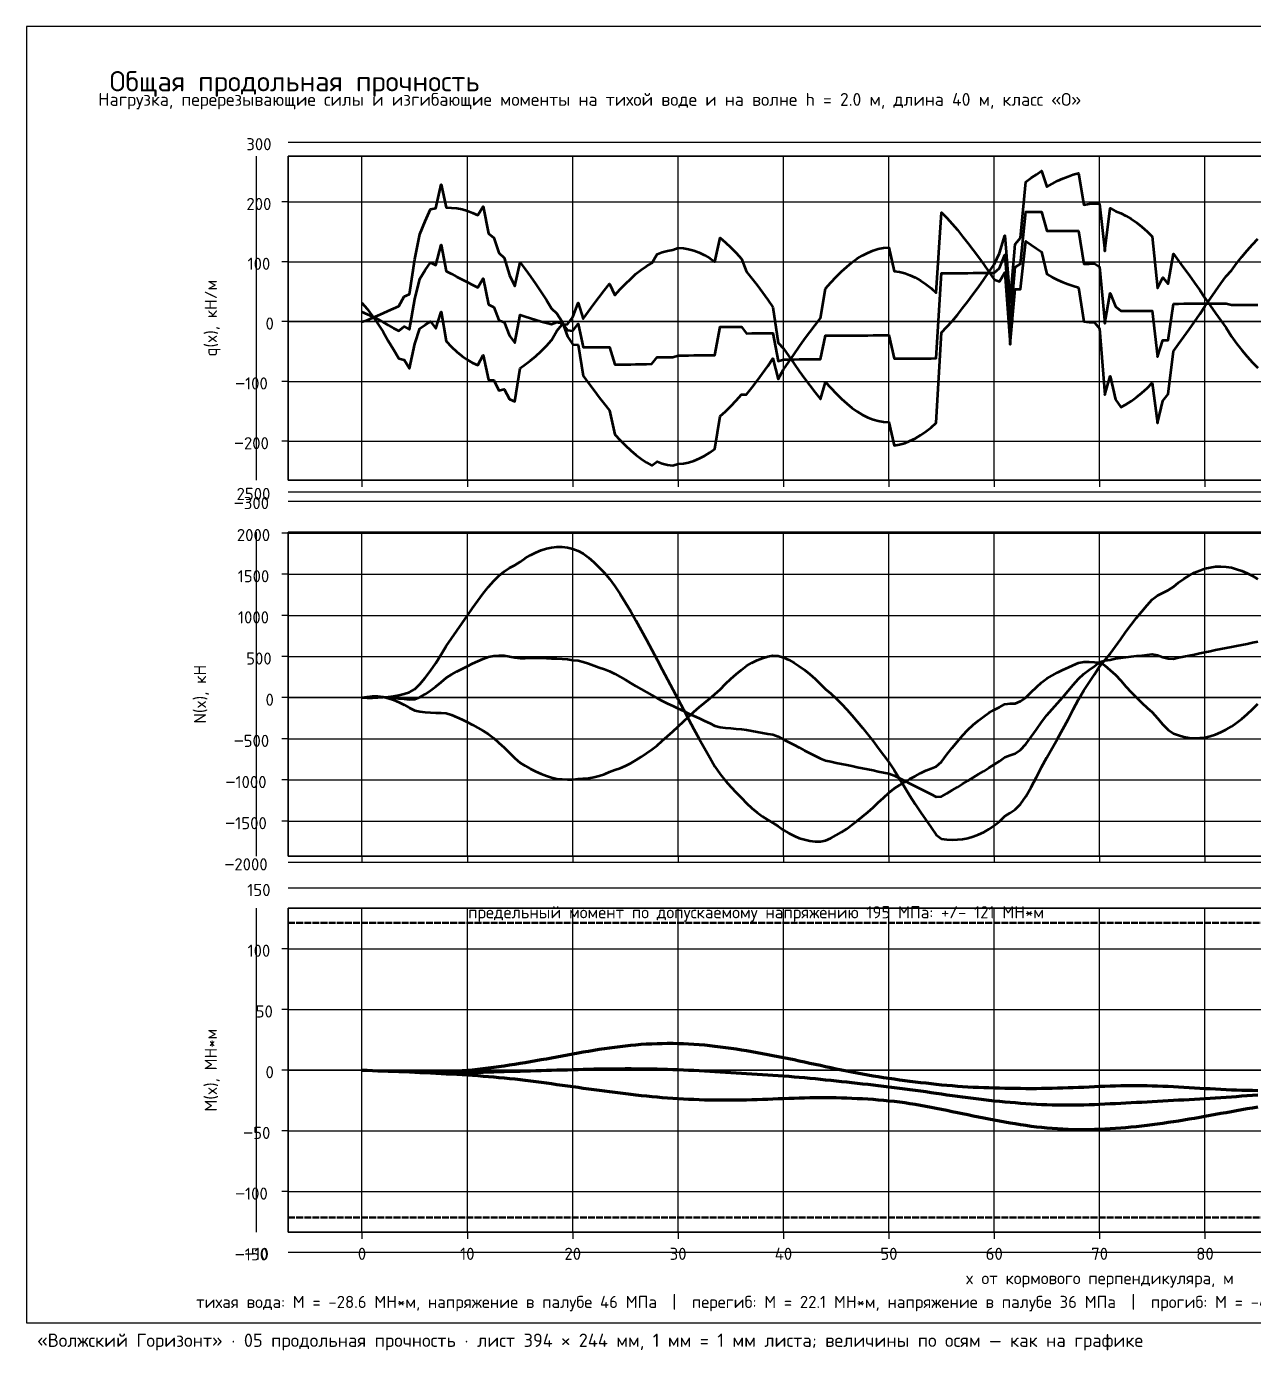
# Model space of a CAD drawing. Header units: millimetres. Extents: x 0 to 394, y -5 to 244.
# Drawn here: x 0 to 230.7, y -5.2 to 243.8 of the extents above; entities that cross this region are included whole.
import ezdxf
from ezdxf.enums import TextEntityAlignment as Align

# ---------------------------------------------------------------- set-up
doc = ezdxf.new("R2010")
doc.units = ezdxf.units.MM
doc.linetypes.add('DASHED', pattern=[1.524, 1.27, -0.254])
for name, color, linetype in [('00_РАМКА', 7, 'Continuous'), ('01_ЛИНИИ', 7, 'Continuous'), ('02_ОСИ', 8, 'Continuous'), ('03_СЕТКА', 9, 'Continuous'), ('04_ТЕКСТ', 7, 'Continuous')]:
    doc.layers.add(name, color=color, linetype=linetype)
doc.styles.add('ГОСТ', font='isocpeur.ttf')

msp = doc.modelspace()

# ---------------------------------------------------------------- linework, layer by layer
at = {"layer": '00_РАМКА'}
msp.add_lwpolyline([(0, 0), (393.7, 0), (393.7, 243.84), (0, 243.84)], close=True, dxfattribs=at)
at = {"layer": '01_ЛИНИИ', "color": 126, "lineweight": 53, "true_color": 0x187454}
for points in [[(63.08, 191.87), (64.07, 190.71), (65.06, 189.38), (66.05, 187.94), (67.04, 186.38), (68.03, 184.72), (69.03, 183.06), (70.02, 181.4), (71.01, 181.13), (72, 179.52), (72.99, 184.17), (73.98, 187.04), (74.97, 187.71), (75.96, 188.35), (76.95, 187.04), (77.94, 190.2), (78.93, 184.63), (79.92, 183.59), (80.91, 182.66), (81.9, 181.85), (82.89, 181.17), (83.88, 180.59), (84.88, 180.14), (85.87, 182.02), (86.86, 177.39), (87.85, 177.32), (88.84, 175.37), (89.83, 175.6), (90.82, 173.77), (91.81, 173.32), (92.8, 179.56), (93.79, 180.25), (94.78, 181.02), (95.77, 181.86), (96.76, 182.78), (97.75, 183.78), (98.74, 184.84), (99.74, 186.6), (100.73, 187.79), (101.72, 187.85), (102.71, 189.14), (103.7, 191.89), (104.69, 188.85), (105.68, 190.24), (106.67, 191.61), (107.66, 192.93), (108.65, 194.22), (109.64, 195.45), (110.63, 193.31), (111.62, 194.41), (112.61, 195.44), (113.6, 196.39), (114.59, 197.32), (115.59, 198.09), (116.58, 198.76), (117.57, 199.33), (118.56, 201.04), (119.55, 201.41), (120.54, 201.67), (121.53, 201.82), (122.52, 202.2), (123.51, 202.14), (124.5, 201.98), (125.49, 201.71), (126.48, 201.33), (127.47, 200.85), (128.46, 200.27), (129.45, 199.59), (130.45, 204.11), (131.44, 203.24), (132.43, 202.28), (133.42, 201.25), (134.41, 200.13), (135.4, 197.71), (136.39, 196.47), (137.38, 195.17), (138.37, 193.83), (139.36, 192.46), (140.35, 191.06), (141.34, 184.34), (142.33, 183.26), (143.32, 181.83), (144.31, 180.42), (145.3, 179.01), (146.3, 177.64), (147.29, 176.3), (148.28, 175), (149.27, 173.75), (150.26, 176.97), (151.25, 175.85), (152.24, 174.8), (153.23, 173.82), (154.22, 172.94), (155.21, 172.14), (156.2, 171.44), (157.19, 170.83), (158.18, 170.33), (159.17, 169.94), (160.16, 169.66), (161.15, 169.49), (162.15, 169.42), (163.14, 165.06), (164.13, 165.22), (165.12, 165.5), (166.11, 165.88), (167.1, 166.37), (168.09, 166.96), (169.08, 167.65), (170.07, 168.44), (171.06, 169.32), (172.05, 186.28), (173.04, 187.32), (174.03, 188.44), (175.02, 189.62), (176.01, 190.85), (177.01, 192.14), (178, 193.47), (178.99, 194.84), (179.98, 196.23), (180.97, 197.64), (181.96, 199.06), (182.95, 201.19), (183.94, 204.55), (184.93, 191.91), (185.92, 202.92), (186.91, 204.1), (187.9, 214.62), (188.89, 215.35), (189.88, 216.03), (190.87, 216.69), (191.86, 213.71), (192.86, 214.27), (193.85, 214.78), (194.84, 215.24), (195.83, 215.64), (196.82, 215.99), (197.81, 216.27), (198.8, 210.32), (199.79, 210.47), (200.78, 210.57), (201.77, 210.51), (202.76, 201.61), (203.75, 209.7), (204.74, 209.1), (205.73, 208.7), (206.72, 208.22), (207.72, 207.64), (208.71, 206.96), (209.7, 206.18), (210.69, 205.31), (211.68, 204.35), (212.67, 194.64), (213.66, 196.61), (214.65, 195.43), (215.64, 201.05), (216.63, 199.75), (217.62, 198.41), (218.61, 197.04), (219.6, 195.64), (220.59, 194.22), (221.58, 192.79), (222.57, 191.37), (223.57, 189.95), (224.56, 188.55), (225.55, 187.17), (226.54, 185.53), (227.53, 184.24), (228.52, 182.99), (229.51, 181.8), (230.5, 180.67), (231.49, 179.62)], [(63.08, 117.61), (64.07, 117.78), (65.06, 117.87), (66.05, 117.87), (67.04, 117.76), (68.03, 117.54), (69.03, 117.21), (70.02, 116.76), (71.01, 116.25), (72, 115.67), (72.99, 115.2), (73.98, 114.98), (74.97, 114.89), (75.96, 114.84), (76.95, 114.77), (77.94, 114.76), (78.93, 114.67), (79.92, 114.35), (80.91, 113.97), (81.9, 113.52), (82.89, 113.03), (83.88, 112.49), (84.88, 111.91), (85.87, 111.39), (86.86, 110.76), (87.85, 109.98), (88.84, 109.13), (89.83, 108.22), (90.82, 107.25), (91.81, 106.21), (92.8, 105.36), (93.79, 104.76), (94.78, 104.2), (95.77, 103.7), (96.76, 103.26), (97.75, 102.88), (98.74, 102.58), (99.74, 102.37), (100.73, 102.27), (101.72, 102.2), (102.71, 102.19), (103.7, 102.31), (104.69, 102.42), (105.68, 102.48), (106.67, 102.63), (107.66, 102.88), (108.65, 103.21), (109.64, 103.63), (110.63, 104.02), (111.62, 104.37), (112.61, 104.8), (113.6, 105.29), (114.59, 105.85), (115.59, 106.47), (116.58, 107.14), (117.57, 107.85), (118.56, 108.64), (119.55, 109.5), (120.54, 110.38), (121.53, 111.27), (122.52, 112.19), (123.51, 113.11), (124.5, 114.03), (125.49, 114.93), (126.48, 115.81), (127.47, 116.66), (128.46, 117.48), (129.45, 118.25), (130.45, 119.15), (131.44, 120.18), (132.43, 121.15), (133.42, 122.04), (134.41, 122.87), (135.4, 123.57), (136.39, 124.14), (137.38, 124.63), (138.37, 125.03), (139.36, 125.33), (140.35, 125.54), (141.34, 125.47), (142.33, 125.13), (143.32, 124.71), (144.31, 124.18), (145.3, 123.56), (146.3, 122.85), (147.29, 122.04), (148.28, 121.14), (149.27, 120.15), (150.26, 119.23), (151.25, 118.38), (152.24, 117.46), (153.23, 116.47), (154.22, 115.41), (155.21, 114.3), (156.2, 113.13), (157.19, 111.92), (158.18, 110.67), (159.17, 109.4), (160.16, 108.09), (161.15, 106.78), (162.15, 105.45), (163.14, 103.97), (164.13, 102.35), (165.12, 100.74), (166.11, 99.16), (167.1, 97.6), (168.09, 96.08), (169.08, 94.61), (170.07, 93.18), (171.06, 91.82), (172.05, 91.07), (173.04, 90.93), (174.03, 90.88), (175.02, 90.9), (176.01, 91), (177.01, 91.19), (178, 91.47), (178.99, 91.85), (179.98, 92.31), (180.97, 92.88), (181.96, 93.54), (182.95, 94.32), (183.94, 95.3), (184.93, 95.95), (185.92, 96.55), (186.91, 97.57), (187.9, 98.99), (188.89, 100.79), (189.88, 102.65), (190.87, 104.55), (191.86, 106.37), (192.86, 108.11), (193.85, 109.89), (194.84, 111.69), (195.83, 113.53), (196.82, 115.4), (197.81, 117.28), (198.8, 118.97), (199.79, 120.46), (200.78, 121.96), (201.77, 123.46), (202.76, 124.66), (203.75, 125.82), (204.74, 127.24), (205.73, 128.63), (206.72, 129.99), (207.72, 131.31), (208.71, 132.59), (209.7, 133.82), (210.69, 134.99), (211.68, 136.1), (212.67, 136.84), (213.66, 137.31), (214.65, 137.81), (215.64, 138.47), (216.63, 139.27), (217.62, 139.98), (218.61, 140.6), (219.6, 141.13), (220.59, 141.55), (221.58, 141.88), (222.57, 142.11), (223.57, 142.25), (224.56, 142.28), (225.55, 142.22), (226.54, 142.06), (227.53, 141.79), (228.52, 141.44), (229.51, 141.01), (230.5, 140.49), (231.49, 139.9)]]:
    msp.add_lwpolyline(points, dxfattribs=at)
at = {"layer": '01_ЛИНИИ', "color": 244, "lineweight": 53, "true_color": 0xb02634}
for points in [[(63.08, 188.27), (64.07, 188.63), (65.06, 189.03), (66.05, 189.47), (67.04, 189.91), (68.03, 190.34), (69.03, 190.8), (70.02, 191.26), (71.01, 193.08), (72, 193.5), (72.99, 200.08), (73.98, 204.8), (74.97, 207.22), (75.96, 209.47), (76.95, 209.65), (77.94, 214.15), (78.93, 209.77), (79.92, 209.74), (80.91, 209.64), (81.9, 209.45), (82.89, 209.18), (83.88, 208.79), (84.88, 208.33), (85.87, 209.96), (86.86, 204.88), (87.85, 204.11), (88.84, 201.24), (89.83, 200.31), (90.82, 197.07), (91.81, 195.01), (92.8, 199.45), (93.79, 198.17), (94.78, 196.81), (95.77, 195.38), (96.76, 193.89), (97.75, 192.35), (98.74, 190.8), (99.74, 189.86), (100.73, 188.29), (101.72, 185.55), (102.71, 184.04), (103.7, 183.96), (104.69, 178.13), (105.68, 176.75), (106.67, 175.41), (107.66, 174.09), (108.65, 172.82), (109.64, 171.6), (110.63, 167.13), (111.62, 166.03), (112.61, 165.01), (113.6, 164.07), (114.59, 163.28), (115.59, 162.51), (116.58, 161.84), (117.57, 161.27), (118.56, 162.04), (119.55, 161.67), (120.54, 161.42), (121.53, 161.28), (122.52, 161.58), (123.51, 161.66), (124.5, 161.85), (125.49, 162.15), (126.48, 162.56), (127.47, 163.08), (128.46, 163.7), (129.45, 164.42), (130.45, 170.54), (131.44, 171.44), (132.43, 172.44), (133.42, 173.51), (134.41, 174.65), (135.4, 174.62), (136.39, 175.89), (137.38, 177.21), (138.37, 178.57), (139.36, 179.96), (140.35, 181.38), (141.34, 177.52), (142.33, 179.32), (143.32, 180.76), (144.31, 182.2), (145.3, 183.62), (146.3, 185.01), (147.29, 186.37), (148.28, 187.69), (149.27, 188.95), (150.26, 194.57), (151.25, 195.71), (152.24, 196.78), (153.23, 197.76), (154.22, 198.66), (155.21, 199.47), (156.2, 200.18), (157.19, 200.79), (158.18, 201.3), (159.17, 201.7), (160.16, 202), (161.15, 202.19), (162.15, 202.26), (163.14, 197.82), (164.13, 197.68), (165.12, 197.43), (166.11, 197.07), (167.1, 196.61), (168.09, 196.05), (169.08, 195.38), (170.07, 194.63), (171.06, 193.77), (172.05, 208.84), (173.04, 207.82), (174.03, 206.73), (175.02, 205.57), (176.01, 204.36), (177.01, 203.09), (178, 201.78), (178.99, 200.43), (179.98, 199.06), (180.97, 197.67), (181.96, 196.27), (182.95, 195.88), (183.94, 197.55), (184.93, 184.05), (185.92, 194.45), (186.91, 194.46), (187.9, 203.48), (188.89, 202.77), (189.88, 202.09), (190.87, 201.45), (191.86, 197.27), (192.86, 196.72), (193.85, 196.22), (194.84, 195.77), (195.83, 195.38), (196.82, 195.04), (197.81, 194.77), (198.8, 188.38), (199.79, 188.23), (200.78, 188.14), (201.77, 187.04), (202.76, 174.59), (203.75, 178.06), (204.74, 173.7), (205.73, 172.25), (206.72, 172.77), (207.72, 173.39), (208.71, 174.11), (209.7, 174.93), (210.69, 175.84), (211.68, 176.83), (212.67, 169.23), (213.66, 173.46), (214.65, 174.67), (215.64, 182.8), (216.63, 184.12), (217.62, 185.48), (218.61, 186.87), (219.6, 188.29), (220.59, 189.73), (221.58, 191.18), (222.57, 192.62), (223.57, 194.06), (224.56, 195.48), (225.55, 196.87), (226.54, 197.94), (227.53, 199.25), (228.52, 200.52), (229.51, 201.72), (230.5, 202.86), (231.49, 203.92)], [(63.08, 117.61), (64.07, 117.59), (65.06, 117.59), (66.05, 117.63), (67.04, 117.7), (68.03, 117.79), (69.03, 117.92), (70.02, 118.08), (71.01, 118.32), (72, 118.63), (72.99, 119.18), (73.98, 120.13), (74.97, 121.32), (75.96, 122.67), (76.95, 124.1), (77.94, 125.7), (78.93, 127.29), (79.92, 128.74), (80.91, 130.18), (81.9, 131.62), (82.89, 133.03), (83.88, 134.43), (84.88, 135.79), (85.87, 137.2), (86.86, 138.48), (87.85, 139.57), (88.84, 140.53), (89.83, 141.36), (90.82, 142.04), (91.81, 142.54), (92.8, 143.13), (93.79, 143.82), (94.78, 144.43), (95.77, 144.93), (96.76, 145.34), (97.75, 145.64), (98.74, 145.84), (99.74, 145.95), (100.73, 145.97), (101.72, 145.85), (102.71, 145.58), (103.7, 145.25), (104.69, 144.72), (105.68, 143.95), (106.67, 143.08), (107.66, 142.11), (108.65, 141.06), (109.64, 139.93), (110.63, 138.6), (111.62, 137.07), (112.61, 135.47), (113.6, 133.81), (114.59, 132.09), (115.59, 130.31), (116.58, 128.48), (117.57, 126.61), (118.56, 124.75), (119.55, 122.9), (120.54, 121.03), (121.53, 119.15), (122.52, 117.27), (123.51, 115.4), (124.5, 113.55), (125.49, 111.71), (126.48, 109.89), (127.47, 108.11), (128.46, 106.37), (129.45, 104.67), (130.45, 103.21), (131.44, 101.99), (132.43, 100.83), (133.42, 99.75), (134.41, 98.74), (135.4, 97.77), (136.39, 96.84), (137.38, 96.01), (138.37, 95.26), (139.36, 94.61), (140.35, 94.05), (141.34, 93.42), (142.33, 92.71), (143.32, 92.11), (144.31, 91.61), (145.3, 91.21), (146.3, 90.91), (147.29, 90.7), (148.28, 90.58), (149.27, 90.55), (150.26, 90.76), (151.25, 91.2), (152.24, 91.72), (153.23, 92.31), (154.22, 92.96), (155.21, 93.67), (156.2, 94.44), (157.19, 95.24), (158.18, 96.09), (159.17, 96.97), (160.16, 97.87), (161.15, 98.79), (162.15, 99.72), (163.14, 100.5), (164.13, 101.12), (165.12, 101.73), (166.11, 102.32), (167.1, 102.87), (168.09, 103.4), (169.08, 103.88), (170.07, 104.31), (171.06, 104.69), (172.05, 105.55), (173.04, 106.9), (174.03, 108.18), (175.02, 109.38), (176.01, 110.49), (177.01, 111.53), (178, 112.47), (178.99, 113.32), (179.98, 114.08), (180.97, 114.74), (181.96, 115.31), (182.95, 115.82), (183.94, 116.37), (184.93, 116.51), (185.92, 116.54), (186.91, 116.94), (187.9, 117.64), (188.89, 118.63), (189.88, 119.58), (190.87, 120.47), (191.86, 121.21), (192.86, 121.77), (193.85, 122.31), (194.84, 122.81), (195.83, 123.28), (196.82, 123.72), (197.81, 124.15), (198.8, 124.35), (199.79, 124.32), (200.78, 124.28), (201.77, 124.2), (202.76, 123.66), (203.75, 122.8), (204.74, 121.92), (205.73, 120.84), (206.72, 119.72), (207.72, 118.64), (208.71, 117.61), (209.7, 116.64), (210.69, 115.72), (211.68, 114.86), (212.67, 113.78), (213.66, 112.59), (214.65, 111.58), (215.64, 110.89), (216.63, 110.53), (217.62, 110.26), (218.61, 110.08), (219.6, 110.01), (220.59, 110.03), (221.58, 110.14), (222.57, 110.36), (223.57, 110.68), (224.56, 111.1), (225.55, 111.61), (226.54, 112.21), (227.53, 112.88), (228.52, 113.65), (229.51, 114.51), (230.5, 115.44), (231.49, 116.45)]]:
    msp.add_lwpolyline(points, dxfattribs=at)
at = {"layer": '01_ЛИНИИ', "color": 146, "lineweight": 53, "true_color": 0x1c5c8a}
for points in [[(63.08, 190.2), (64.07, 189.75), (65.06, 189.28), (66.05, 188.78), (67.04, 188.25), (68.03, 187.67), (69.03, 187.12), (70.02, 186.57), (71.01, 187.41), (72, 186.86), (72.99, 192.54), (73.98, 196.39), (74.97, 197.98), (75.96, 199.47), (76.95, 198.93), (77.94, 202.79), (78.93, 197.82), (79.92, 197.29), (80.91, 196.76), (81.9, 196.25), (82.89, 195.74), (83.88, 195.22), (84.88, 194.73), (85.87, 196.44), (86.86, 191.53), (87.85, 191.07), (88.84, 188.6), (89.83, 188.21), (90.82, 185.63), (91.81, 184.33), (92.8, 189.63), (93.79, 189.3), (94.78, 188.98), (95.77, 188.67), (96.76, 188.38), (97.75, 188.1), (98.74, 187.85), (99.74, 188.26), (100.73, 188.07), (101.72, 186.72), (102.71, 186.61), (103.7, 187.94), (104.69, 183.51), (105.68, 183.52), (106.67, 183.52), (107.66, 183.53), (108.65, 183.54), (109.64, 183.55), (110.63, 180.24), (111.62, 180.25), (112.61, 180.26), (113.6, 180.26), (114.59, 180.35), (115.59, 180.35), (116.58, 180.36), (117.57, 180.37), (118.56, 181.62), (119.55, 181.62), (120.54, 181.63), (121.53, 181.64), (122.52, 181.98), (123.51, 181.98), (124.5, 181.99), (125.49, 182), (126.48, 182), (127.47, 182.01), (128.46, 182.02), (129.45, 182.03), (130.45, 187.33), (131.44, 187.34), (132.43, 187.34), (133.42, 187.35), (134.41, 187.36), (135.4, 186.12), (136.39, 186.13), (137.38, 186.14), (138.37, 186.14), (139.36, 186.15), (140.35, 186.16), (141.34, 180.87), (142.33, 181.22), (143.32, 181.23), (144.31, 181.23), (145.3, 181.24), (146.3, 181.25), (147.29, 181.26), (148.28, 181.26), (149.27, 181.27), (150.26, 185.69), (151.25, 185.7), (152.24, 185.71), (153.23, 185.71), (154.22, 185.72), (155.21, 185.73), (156.2, 185.73), (157.19, 185.74), (158.18, 185.75), (159.17, 185.76), (160.16, 185.76), (161.15, 185.77), (162.15, 185.78), (163.14, 181.37), (164.13, 181.38), (165.12, 181.38), (166.11, 181.39), (167.1, 181.4), (168.09, 181.4), (169.08, 181.41), (170.07, 181.42), (171.06, 181.43), (172.05, 197.44), (173.04, 197.44), (174.03, 197.45), (175.02, 197.46), (176.01, 197.46), (177.01, 197.47), (178, 197.48), (178.99, 197.48), (179.98, 197.49), (180.97, 197.5), (181.96, 197.51), (182.95, 198.38), (183.94, 200.92), (184.93, 187.86), (185.92, 198.58), (186.91, 199.18), (187.9, 208.95), (188.89, 208.96), (189.88, 208.96), (190.87, 208.96), (191.86, 205.38), (192.86, 205.39), (193.85, 205.39), (194.84, 205.39), (195.83, 205.4), (196.82, 205.4), (197.81, 205.41), (198.8, 199.23), (199.79, 199.23), (200.78, 199.24), (201.77, 198.65), (202.76, 187.95), (203.75, 193.71), (204.74, 191.2), (205.73, 190.35), (206.72, 190.35), (207.72, 190.36), (208.71, 190.37), (209.7, 190.37), (210.69, 190.38), (211.68, 190.39), (212.67, 181.72), (213.66, 184.82), (214.65, 184.83), (215.64, 191.69), (216.63, 191.7), (217.62, 191.71), (218.61, 191.72), (219.6, 191.72), (220.59, 191.73), (221.58, 191.74), (222.57, 191.74), (223.57, 191.75), (224.56, 191.76), (225.55, 191.77), (226.54, 191.48), (227.53, 191.49), (228.52, 191.49), (229.51, 191.5), (230.5, 191.51), (231.49, 191.51)], [(63.08, 117.61), (64.07, 117.69), (65.06, 117.75), (66.05, 117.77), (67.04, 117.75), (68.03, 117.7), (69.03, 117.61), (70.02, 117.48), (71.01, 117.36), (72, 117.25), (72.99, 117.32), (73.98, 117.71), (74.97, 118.29), (75.96, 118.98), (76.95, 119.7), (77.94, 120.54), (78.93, 121.33), (79.92, 121.94), (80.91, 122.51), (81.9, 123.05), (82.89, 123.55), (83.88, 124.01), (84.88, 124.44), (85.87, 124.92), (86.86, 125.28), (87.85, 125.45), (88.84, 125.53), (89.83, 125.51), (90.82, 125.38), (91.81, 125.13), (92.8, 125.01), (93.79, 125.06), (94.78, 125.08), (95.77, 125.09), (96.76, 125.08), (97.75, 125.04), (98.74, 124.99), (99.74, 124.95), (100.73, 124.91), (101.72, 124.82), (102.71, 124.67), (103.7, 124.57), (104.69, 124.37), (105.68, 124.01), (106.67, 123.65), (107.66, 123.29), (108.65, 122.94), (109.64, 122.58), (110.63, 122.11), (111.62, 121.53), (112.61, 120.94), (113.6, 120.36), (114.59, 119.78), (115.59, 119.2), (116.58, 118.63), (117.57, 118.05), (118.56, 117.52), (119.55, 117.03), (120.54, 116.54), (121.53, 116.05), (122.52, 115.58), (123.51, 115.11), (124.5, 114.65), (125.49, 114.19), (126.48, 113.72), (127.47, 113.26), (128.46, 112.8), (129.45, 112.34), (130.45, 112.06), (131.44, 111.96), (132.43, 111.87), (133.42, 111.77), (134.41, 111.68), (135.4, 111.54), (136.39, 111.36), (137.38, 111.19), (138.37, 111.01), (139.36, 110.83), (140.35, 110.65), (141.34, 110.29), (142.33, 109.77), (143.32, 109.25), (144.31, 108.73), (145.3, 108.22), (146.3, 107.7), (147.29, 107.19), (148.28, 106.68), (149.27, 106.16), (150.26, 105.8), (151.25, 105.59), (152.24, 105.38), (153.23, 105.18), (154.22, 104.97), (155.21, 104.76), (156.2, 104.56), (157.19, 104.35), (158.18, 104.15), (159.17, 103.94), (160.16, 103.74), (161.15, 103.53), (162.15, 103.33), (163.14, 102.98), (164.13, 102.47), (165.12, 101.96), (166.11, 101.46), (167.1, 100.95), (168.09, 100.45), (169.08, 99.95), (170.07, 99.44), (171.06, 98.94), (172.05, 98.99), (173.04, 99.59), (174.03, 100.19), (175.02, 100.79), (176.01, 101.39), (177.01, 101.99), (178, 102.59), (178.99, 103.2), (179.98, 103.8), (180.97, 104.4), (181.96, 105.01), (182.95, 105.64), (183.94, 106.39), (184.93, 106.78), (185.92, 107.09), (186.91, 107.79), (187.9, 108.85), (188.89, 110.24), (189.88, 111.63), (190.87, 113.02), (191.86, 114.29), (192.86, 115.44), (193.85, 116.58), (194.84, 117.73), (195.83, 118.88), (196.82, 120.02), (197.81, 121.17), (198.8, 122.11), (199.79, 122.83), (200.78, 123.55), (201.77, 124.26), (202.76, 124.57), (203.75, 124.71), (204.74, 124.97), (205.73, 125.11), (206.72, 125.22), (207.72, 125.34), (208.71, 125.45), (209.7, 125.56), (210.69, 125.67), (211.68, 125.79), (212.67, 125.61), (213.66, 125.23), (214.65, 124.96), (215.64, 124.93), (216.63, 125.13), (217.62, 125.34), (218.61, 125.54), (219.6, 125.75), (220.59, 125.96), (221.58, 126.16), (222.57, 126.37), (223.57, 126.58), (224.56, 126.79), (225.55, 127), (226.54, 127.19), (227.53, 127.38), (228.52, 127.57), (229.51, 127.76), (230.5, 127.96), (231.49, 128.15)]]:
    msp.add_lwpolyline(points, dxfattribs=at)
at = {"layer": '01_ЛИНИИ', "color": 179, "lineweight": 35, "true_color": 0x1a2334}
for points in [[(49.21, 188.34), (354.33, 188.34)], [(49.21, 117.61), (354.33, 117.61)], [(49.21, 47.55), (354.33, 47.55)]]:
    msp.add_lwpolyline(points, dxfattribs=at)
at = {"layer": '01_ЛИНИИ', "color": 252, "linetype": 'DASHED', "lineweight": 50, "true_color": 0x8a93a5}
for points in [[(49.21, 75.26), (354.33, 75.26)], [(49.21, 19.84), (354.33, 19.84)]]:
    msp.add_lwpolyline(points, dxfattribs=at)
at = {"layer": '01_ЛИНИИ', "color": 244, "lineweight": 70, "true_color": 0xb02634}
msp.add_lwpolyline([(63.08, 47.55), (64.07, 47.52), (65.06, 47.48), (66.05, 47.45), (67.04, 47.42), (68.03, 47.39), (69.03, 47.36), (70.02, 47.33), (71.01, 47.3), (72, 47.27), (72.99, 47.25), (73.98, 47.24), (74.97, 47.23), (75.96, 47.23), (76.95, 47.24), (77.94, 47.26), (78.93, 47.3), (79.92, 47.35), (80.91, 47.4), (81.9, 47.47), (82.89, 47.55), (83.88, 47.64), (84.88, 47.74), (85.87, 47.85), (86.86, 47.97), (87.85, 48.1), (88.84, 48.24), (89.83, 48.38), (90.82, 48.53), (91.81, 48.69), (92.8, 48.84), (93.79, 49.01), (94.78, 49.18), (95.77, 49.35), (96.76, 49.53), (97.75, 49.7), (98.74, 49.89), (99.74, 50.07), (100.73, 50.25), (101.72, 50.43), (102.71, 50.62), (103.7, 50.8), (104.69, 50.97), (105.68, 51.15), (106.67, 51.31), (107.66, 51.47), (108.65, 51.62), (109.64, 51.77), (110.63, 51.9), (111.62, 52.03), (112.61, 52.14), (113.6, 52.25), (114.59, 52.34), (115.59, 52.41), (116.58, 52.48), (117.57, 52.53), (118.56, 52.57), (119.55, 52.59), (120.54, 52.6), (121.53, 52.6), (122.52, 52.58), (123.51, 52.55), (124.5, 52.5), (125.49, 52.45), (126.48, 52.38), (127.47, 52.29), (128.46, 52.19), (129.45, 52.08), (130.45, 51.96), (131.44, 51.83), (132.43, 51.69), (133.42, 51.55), (134.41, 51.39), (135.4, 51.23), (136.39, 51.06), (137.38, 50.89), (138.37, 50.71), (139.36, 50.52), (140.35, 50.33), (141.34, 50.14), (142.33, 49.94), (143.32, 49.74), (144.31, 49.53), (145.3, 49.32), (146.3, 49.11), (147.29, 48.89), (148.28, 48.68), (149.27, 48.46), (150.26, 48.25), (151.25, 48.03), (152.24, 47.82), (153.23, 47.62), (154.22, 47.42), (155.21, 47.23), (156.2, 47.04), (157.19, 46.86), (158.18, 46.68), (159.17, 46.51), (160.16, 46.35), (161.15, 46.19), (162.15, 46.04), (163.14, 45.9), (164.13, 45.76), (165.12, 45.63), (166.11, 45.5), (167.1, 45.38), (168.09, 45.26), (169.08, 45.14), (170.07, 45.03), (171.06, 44.92), (172.05, 44.82), (173.04, 44.72), (174.03, 44.64), (175.02, 44.56), (176.01, 44.49), (177.01, 44.43), (178, 44.38), (178.99, 44.34), (179.98, 44.3), (180.97, 44.27), (181.96, 44.24), (182.95, 44.21), (183.94, 44.19), (184.93, 44.17), (185.92, 44.16), (186.91, 44.14), (187.9, 44.13), (188.89, 44.13), (189.88, 44.13), (190.87, 44.14), (191.86, 44.16), (192.86, 44.18), (193.85, 44.2), (194.84, 44.23), (195.83, 44.26), (196.82, 44.3), (197.81, 44.34), (198.8, 44.38), (199.79, 44.43), (200.78, 44.47), (201.77, 44.51), (202.76, 44.55), (203.75, 44.59), (204.74, 44.62), (205.73, 44.64), (206.72, 44.66), (207.72, 44.67), (208.71, 44.66), (209.7, 44.66), (210.69, 44.64), (211.68, 44.62), (212.67, 44.59), (213.66, 44.56), (214.65, 44.51), (215.64, 44.46), (216.63, 44.41), (217.62, 44.35), (218.61, 44.3), (219.6, 44.24), (220.59, 44.18), (221.58, 44.12), (222.57, 44.07), (223.57, 44.01), (224.56, 43.96), (225.55, 43.92), (226.54, 43.87), (227.53, 43.84), (228.52, 43.8), (229.51, 43.78), (230.5, 43.76), (231.49, 43.75)], dxfattribs=at)
at = {"layer": '01_ЛИНИИ', "color": 146, "lineweight": 70, "true_color": 0x1c5c8a}
msp.add_lwpolyline([(63.08, 47.55), (64.07, 47.52), (65.06, 47.48), (66.05, 47.45), (67.04, 47.42), (68.03, 47.39), (69.03, 47.36), (70.02, 47.32), (71.01, 47.29), (72, 47.26), (72.99, 47.22), (73.98, 47.19), (74.97, 47.16), (75.96, 47.14), (76.95, 47.12), (77.94, 47.11), (78.93, 47.1), (79.92, 47.1), (80.91, 47.11), (81.9, 47.12), (82.89, 47.13), (83.88, 47.15), (84.88, 47.17), (85.87, 47.19), (86.86, 47.21), (87.85, 47.24), (88.84, 47.27), (89.83, 47.3), (90.82, 47.33), (91.81, 47.36), (92.8, 47.39), (93.79, 47.42), (94.78, 47.45), (95.77, 47.47), (96.76, 47.5), (97.75, 47.53), (98.74, 47.56), (99.74, 47.59), (100.73, 47.61), (101.72, 47.64), (102.71, 47.67), (103.7, 47.7), (104.69, 47.72), (105.68, 47.75), (106.67, 47.77), (107.66, 47.79), (108.65, 47.8), (109.64, 47.82), (110.63, 47.83), (111.62, 47.83), (112.61, 47.84), (113.6, 47.84), (114.59, 47.83), (115.59, 47.82), (116.58, 47.81), (117.57, 47.79), (118.56, 47.77), (119.55, 47.75), (120.54, 47.72), (121.53, 47.69), (122.52, 47.65), (123.51, 47.61), (124.5, 47.57), (125.49, 47.53), (126.48, 47.48), (127.47, 47.43), (128.46, 47.37), (129.45, 47.32), (130.45, 47.26), (131.44, 47.2), (132.43, 47.13), (133.42, 47.07), (134.41, 47.01), (135.4, 46.95), (136.39, 46.88), (137.38, 46.82), (138.37, 46.75), (139.36, 46.68), (140.35, 46.61), (141.34, 46.54), (142.33, 46.47), (143.32, 46.39), (144.31, 46.31), (145.3, 46.23), (146.3, 46.14), (147.29, 46.05), (148.28, 45.95), (149.27, 45.85), (150.26, 45.75), (151.25, 45.65), (152.24, 45.54), (153.23, 45.44), (154.22, 45.33), (155.21, 45.22), (156.2, 45.11), (157.19, 45), (158.18, 44.89), (159.17, 44.77), (160.16, 44.66), (161.15, 44.54), (162.15, 44.42), (163.14, 44.3), (164.13, 44.18), (165.12, 44.05), (166.11, 43.92), (167.1, 43.79), (168.09, 43.65), (169.08, 43.51), (170.07, 43.37), (171.06, 43.22), (172.05, 43.07), (173.04, 42.92), (174.03, 42.78), (175.02, 42.64), (176.01, 42.51), (177.01, 42.38), (178, 42.26), (178.99, 42.14), (179.98, 42.02), (180.97, 41.92), (181.96, 41.81), (182.95, 41.71), (183.94, 41.62), (184.93, 41.53), (185.92, 41.44), (186.91, 41.35), (187.9, 41.28), (188.89, 41.21), (189.88, 41.15), (190.87, 41.1), (191.86, 41.07), (192.86, 41.04), (193.85, 41.02), (194.84, 41.01), (195.83, 41.01), (196.82, 41.02), (197.81, 41.03), (198.8, 41.05), (199.79, 41.08), (200.78, 41.12), (201.77, 41.16), (202.76, 41.2), (203.75, 41.25), (204.74, 41.3), (205.73, 41.35), (206.72, 41.4), (207.72, 41.45), (208.71, 41.51), (209.7, 41.56), (210.69, 41.61), (211.68, 41.67), (212.67, 41.73), (213.66, 41.78), (214.65, 41.83), (215.64, 41.88), (216.63, 41.94), (217.62, 41.99), (218.61, 42.04), (219.6, 42.1), (220.59, 42.16), (221.58, 42.22), (222.57, 42.28), (223.57, 42.35), (224.56, 42.41), (225.55, 42.48), (226.54, 42.55), (227.53, 42.62), (228.52, 42.69), (229.51, 42.77), (230.5, 42.84), (231.49, 42.92)], dxfattribs=at)
at = {"layer": '01_ЛИНИИ', "color": 126, "lineweight": 70, "true_color": 0x187454}
msp.add_lwpolyline([(63.08, 47.55), (64.07, 47.52), (65.06, 47.48), (66.05, 47.45), (67.04, 47.42), (68.03, 47.39), (69.03, 47.36), (70.02, 47.32), (71.01, 47.28), (72, 47.24), (72.99, 47.19), (73.98, 47.14), (74.97, 47.09), (75.96, 47.04), (76.95, 46.99), (77.94, 46.93), (78.93, 46.88), (79.92, 46.83), (80.91, 46.77), (81.9, 46.72), (82.89, 46.65), (83.88, 46.59), (84.88, 46.52), (85.87, 46.45), (86.86, 46.37), (87.85, 46.29), (88.84, 46.2), (89.83, 46.11), (90.82, 46.01), (91.81, 45.9), (92.8, 45.78), (93.79, 45.66), (94.78, 45.54), (95.77, 45.41), (96.76, 45.28), (97.75, 45.15), (98.74, 45.01), (99.74, 44.87), (100.73, 44.74), (101.72, 44.6), (102.71, 44.46), (103.7, 44.32), (104.69, 44.18), (105.68, 44.04), (106.67, 43.91), (107.66, 43.77), (108.65, 43.64), (109.64, 43.51), (110.63, 43.39), (111.62, 43.27), (112.61, 43.15), (113.6, 43.03), (114.59, 42.92), (115.59, 42.81), (116.58, 42.71), (117.57, 42.61), (118.56, 42.52), (119.55, 42.43), (120.54, 42.36), (121.53, 42.28), (122.52, 42.22), (123.51, 42.16), (124.5, 42.11), (125.49, 42.07), (126.48, 42.03), (127.47, 42), (128.46, 41.97), (129.45, 41.95), (130.45, 41.94), (131.44, 41.94), (132.43, 41.94), (133.42, 41.95), (134.41, 41.97), (135.4, 41.99), (136.39, 42.02), (137.38, 42.05), (138.37, 42.08), (139.36, 42.12), (140.35, 42.16), (141.34, 42.2), (142.33, 42.24), (143.32, 42.28), (144.31, 42.31), (145.3, 42.34), (146.3, 42.36), (147.29, 42.38), (148.28, 42.4), (149.27, 42.4), (150.26, 42.4), (151.25, 42.39), (152.24, 42.38), (153.23, 42.36), (154.22, 42.33), (155.21, 42.3), (156.2, 42.25), (157.19, 42.2), (158.18, 42.14), (159.17, 42.07), (160.16, 41.99), (161.15, 41.9), (162.15, 41.8), (163.14, 41.7), (164.13, 41.58), (165.12, 41.44), (166.11, 41.3), (167.1, 41.15), (168.09, 40.98), (169.08, 40.8), (170.07, 40.62), (171.06, 40.42), (172.05, 40.22), (173.04, 40.01), (174.03, 39.8), (175.02, 39.59), (176.01, 39.38), (177.01, 39.18), (178, 38.97), (178.99, 38.77), (179.98, 38.57), (180.97, 38.38), (181.96, 38.19), (182.95, 38.01), (183.94, 37.83), (184.93, 37.66), (185.92, 37.49), (186.91, 37.33), (187.9, 37.18), (188.89, 37.04), (189.88, 36.91), (190.87, 36.8), (191.86, 36.71), (192.86, 36.62), (193.85, 36.55), (194.84, 36.49), (195.83, 36.45), (196.82, 36.42), (197.81, 36.4), (198.8, 36.4), (199.79, 36.41), (200.78, 36.43), (201.77, 36.46), (202.76, 36.51), (203.75, 36.56), (204.74, 36.62), (205.73, 36.69), (206.72, 36.77), (207.72, 36.86), (208.71, 36.96), (209.7, 37.07), (210.69, 37.19), (211.68, 37.32), (212.67, 37.46), (213.66, 37.6), (214.65, 37.74), (215.64, 37.89), (216.63, 38.04), (217.62, 38.2), (218.61, 38.37), (219.6, 38.54), (220.59, 38.71), (221.58, 38.89), (222.57, 39.07), (223.57, 39.25), (224.56, 39.43), (225.55, 39.61), (226.54, 39.79), (227.53, 39.97), (228.52, 40.14), (229.51, 40.32), (230.5, 40.49), (231.49, 40.65)], dxfattribs=at)
at = {"layer": '02_ОСИ'}
for p, q in [((49.21, 210.84), (47.98, 210.84)), ((49.21, 199.59), (47.98, 199.59)), ((49.21, 188.34), (47.98, 188.34)), ((49.21, 177.09), (47.98, 177.09)), ((49.21, 165.84), (47.98, 165.84)), ((63.08, 158.5), (63.08, 157.26)), ((82.89, 158.5), (82.89, 157.26)), ((102.71, 158.5), (102.71, 157.26)), ((122.52, 158.5), (122.52, 157.26)), ((142.33, 158.5), (142.33, 157.26)), ((162.15, 158.5), (162.15, 157.26)), ((181.96, 158.5), (181.96, 157.26)), ((201.77, 158.5), (201.77, 157.26)), ((221.58, 158.5), (221.58, 157.26)), ((49.21, 148.57), (47.98, 148.57)), ((49.21, 140.83), (47.98, 140.83)), ((49.21, 133.09), (47.98, 133.09)), ((49.21, 125.35), (47.98, 125.35)), ((49.21, 117.61), (47.98, 117.61)), ((49.21, 109.87), (47.98, 109.87)), ((49.21, 102.13), (47.98, 102.13)), ((49.21, 94.38), (47.98, 94.38)), ((63.08, 87.78), (63.08, 86.55)), ((82.89, 87.78), (82.89, 86.55)), ((102.71, 87.78), (102.71, 86.55)), ((122.52, 87.78), (122.52, 86.55)), ((142.33, 87.78), (142.33, 86.55)), ((162.15, 87.78), (162.15, 86.55)), ((181.96, 87.78), (181.96, 86.55)), ((201.77, 87.78), (201.77, 86.55)), ((221.58, 87.78), (221.58, 86.55)), ((49.21, 70.39), (47.98, 70.39)), ((49.21, 58.97), (47.98, 58.97)), ((49.21, 47.55), (47.98, 47.55)), ((49.21, 36.13), (47.98, 36.13)), ((49.21, 24.71), (47.98, 24.71)), ((63.08, 17.07), (63.08, 15.83)), ((82.89, 17.07), (82.89, 15.83)), ((102.71, 17.07), (102.71, 15.83)), ((122.52, 17.07), (122.52, 15.83)), ((142.33, 17.07), (142.33, 15.83)), ((162.15, 17.07), (162.15, 15.83)), ((181.96, 17.07), (181.96, 15.83)), ((201.77, 17.07), (201.77, 15.83)), ((221.58, 17.07), (221.58, 15.83))]:
    msp.add_line(p, q, dxfattribs=at)
at = {"layer": '02_ОСИ', "color": 149, "lineweight": 30, "true_color": 0x3a4658}
for points in [[(49.21, 158.5), (49.21, 219.46)], [(49.21, 219.46), (354.33, 219.46)], [(49.21, 158.5), (354.33, 158.5)], [(49.21, 87.78), (49.21, 148.74)], [(49.21, 148.74), (354.33, 148.74)], [(49.21, 87.78), (354.33, 87.78)], [(49.21, 17.07), (49.21, 78.03)], [(49.21, 78.03), (354.33, 78.03)], [(49.21, 17.07), (354.33, 17.07)]]:
    msp.add_lwpolyline(points, close=True, dxfattribs=at)
at = {"layer": '03_СЕТКА', "color": 254, "lineweight": 25, "true_color": 0xd8dde5}
for points in [[(49.21, 222.09), (354.33, 222.09)], [(43.27, 158.5), (43.27, 219.46)], [(63.08, 158.5), (63.08, 219.46)], [(82.89, 158.5), (82.89, 219.46)], [(102.71, 158.5), (102.71, 219.46)], [(122.52, 158.5), (122.52, 219.46)], [(142.33, 158.5), (142.33, 219.46)], [(162.15, 158.5), (162.15, 219.46)], [(181.96, 158.5), (181.96, 219.46)], [(201.77, 158.5), (201.77, 219.46)], [(221.58, 158.5), (221.58, 219.46)], [(49.21, 210.84), (354.33, 210.84)], [(49.21, 199.59), (354.33, 199.59)], [(49.21, 188.34), (354.33, 188.34)], [(49.21, 177.09), (354.33, 177.09)], [(49.21, 165.84), (354.33, 165.84)], [(49.21, 156.31), (354.33, 156.31)], [(49.21, 154.59), (354.33, 154.59)], [(43.27, 87.78), (43.27, 148.74)], [(49.21, 148.57), (354.33, 148.57)], [(63.08, 87.78), (63.08, 148.74)], [(82.89, 87.78), (82.89, 148.74)], [(102.71, 87.78), (102.71, 148.74)], [(122.52, 87.78), (122.52, 148.74)], [(142.33, 87.78), (142.33, 148.74)], [(162.15, 87.78), (162.15, 148.74)], [(181.96, 87.78), (181.96, 148.74)], [(201.77, 87.78), (201.77, 148.74)], [(221.58, 87.78), (221.58, 148.74)], [(49.21, 140.83), (354.33, 140.83)], [(49.21, 133.09), (354.33, 133.09)], [(49.21, 125.35), (354.33, 125.35)], [(49.21, 117.61), (354.33, 117.61)], [(49.21, 109.87), (354.33, 109.87)], [(49.21, 102.13), (354.33, 102.13)], [(49.21, 94.38), (354.33, 94.38)], [(49.21, 86.64), (354.33, 86.64)], [(49.21, 81.81), (354.33, 81.81)], [(43.27, 17.07), (43.27, 78.03)], [(63.08, 17.07), (63.08, 78.03)], [(82.89, 17.07), (82.89, 78.03)], [(102.71, 17.07), (102.71, 78.03)], [(122.52, 17.07), (122.52, 78.03)], [(142.33, 17.07), (142.33, 78.03)], [(162.15, 17.07), (162.15, 78.03)], [(181.96, 17.07), (181.96, 78.03)], [(201.77, 17.07), (201.77, 78.03)], [(221.58, 17.07), (221.58, 78.03)], [(49.21, 70.39), (354.33, 70.39)], [(49.21, 58.97), (354.33, 58.97)], [(49.21, 47.55), (354.33, 47.55)], [(49.21, 36.13), (354.33, 36.13)], [(49.21, 24.71), (354.33, 24.71)], [(49.21, 13.29), (354.33, 13.29)]]:
    msp.add_lwpolyline(points, dxfattribs=at)

# ---------------------------------------------------------------- texts
at = {"layer": '00_РАМКА', "style": 'ГОСТ'}
msp.add_text('«Волжский Горизонт» · 05 продольная прочность · лист 394 × 244 мм, 1 мм = 1 мм листа; величины по осям — как на графике', height=2.5, dxfattribs=at).set_placement((2, -4.5))
at = {"layer": '02_ОСИ', "color": 157, "true_color": 0x56627a, "style": 'ГОСТ'}
for s, height, p in [('300', 2.286, (43.7, 221.7)), ('200', 2.286, (43.7, 210.45)), ('100', 2.286, (43.7, 199.21)), ('0', 2.29, (45.73, 187.96)), ('−100', 2.286, (42.3, 176.71)), ('−200', 2.286, (42.3, 165.46)), ('2500', 2.286, (42.68, 155.93)), ('−300', 2.286, (42.3, 154.21)), ('2000', 2.286, (42.68, 148.19)), ('1500', 2.286, (42.68, 140.45)), ('1000', 2.286, (42.68, 132.71)), ('500', 2.286, (43.7, 124.97)), ('0', 2.29, (45.73, 117.22)), ('−500', 2.286, (42.3, 109.48)), ('−1000', 2.286, (41.28, 101.74)), ('−1500', 2.286, (41.28, 94)), ('−2000', 2.286, (41.28, 86.26)), ('150', 2.286, (43.7, 81.43)), ('100', 2.286, (43.7, 70.01)), ('50', 2.286, (44.71, 58.59)), ('0', 2.29, (45.73, 47.17)), ('−50', 2.286, (43.31, 35.75)), ('−100', 2.286, (42.3, 24.33)), ('−150', 2.286, (42.3, 12.91)), ('−10', 2.286, (43.27, 13.01)), ('0', 2.29, (63.08, 13.01)), ('10', 2.286, (82.89, 13.01)), ('20', 2.286, (102.71, 13.01)), ('30', 2.286, (122.52, 13.01)), ('40', 2.286, (142.33, 13.01)), ('50', 2.286, (162.15, 13.01)), ('60', 2.286, (181.96, 13.01)), ('70', 2.286, (201.77, 13.01)), ('80', 2.286, (221.58, 13.01))]:
    msp.add_text(s, height=height, dxfattribs=at).set_placement(p, align=Align.MIDDLE_CENTER)
at = {"layer": '02_ОСИ', "color": 179, "true_color": 0x1a2334, "style": 'ГОСТ'}
for s, p in [('q(x), кН/м', (34.66, 188.98)), ('N(x), кН', (32.63, 118.26)), ('M(x), МН*м', (34.66, 47.55))]:
    msp.add_text(s, height=2.286, rotation=90, dxfattribs=at).set_placement(p, align=Align.MIDDLE_CENTER)
msp.add_text('x от кормового перпендикуляра, м', height=2.286, dxfattribs=at).set_placement((201.77, 8.43), align=Align.MIDDLE_CENTER)
at = {"layer": '04_ТЕКСТ', "color": 179, "true_color": 0x1a2334, "style": 'ГОСТ'}
msp.add_text('Общая продольная прочность', height=3.81, dxfattribs=at).set_placement((50.42, 233.54), align=Align.MIDDLE_CENTER)
msp.add_text('Общая продольная прочность', height=3.81, dxfattribs=at).set_placement((50.42, 233.54), align=Align.MIDDLE_CENTER)
at = {"layer": '04_ТЕКСТ', "color": 157, "true_color": 0x56627a, "style": 'ГОСТ'}
for s, height, p in [('Нагрузка, перерезывающие силы и изгибающие моменты на тихой воде и на волне h = 2.0 м, длина 40 м, класс «О»', 2.413, (105.92, 230.12)), ('предельный момент по допускаемому напряжению 195 МПа: +/- 121 МН*м', 2.286, (137.17, 77.25)), ('тихая вода: M = -28.6 МН*м, напряжение в палубе 46 МПа  |  перегиб: M = 22.1 МН*м, напряжение в палубе 36 МПа  |  прогиб: M = -48.8 МН*м, напряжение в палубе 78 МПа   |   W палубы 0.622 куб.м, W днища 0.754 куб.м, I 1.02 м4', 2.286, (205.99, 3.96))]:
    msp.add_text(s, height=height, dxfattribs=at).set_placement(p, align=Align.MIDDLE_CENTER)

doc.saveas('drawing.dxf')
